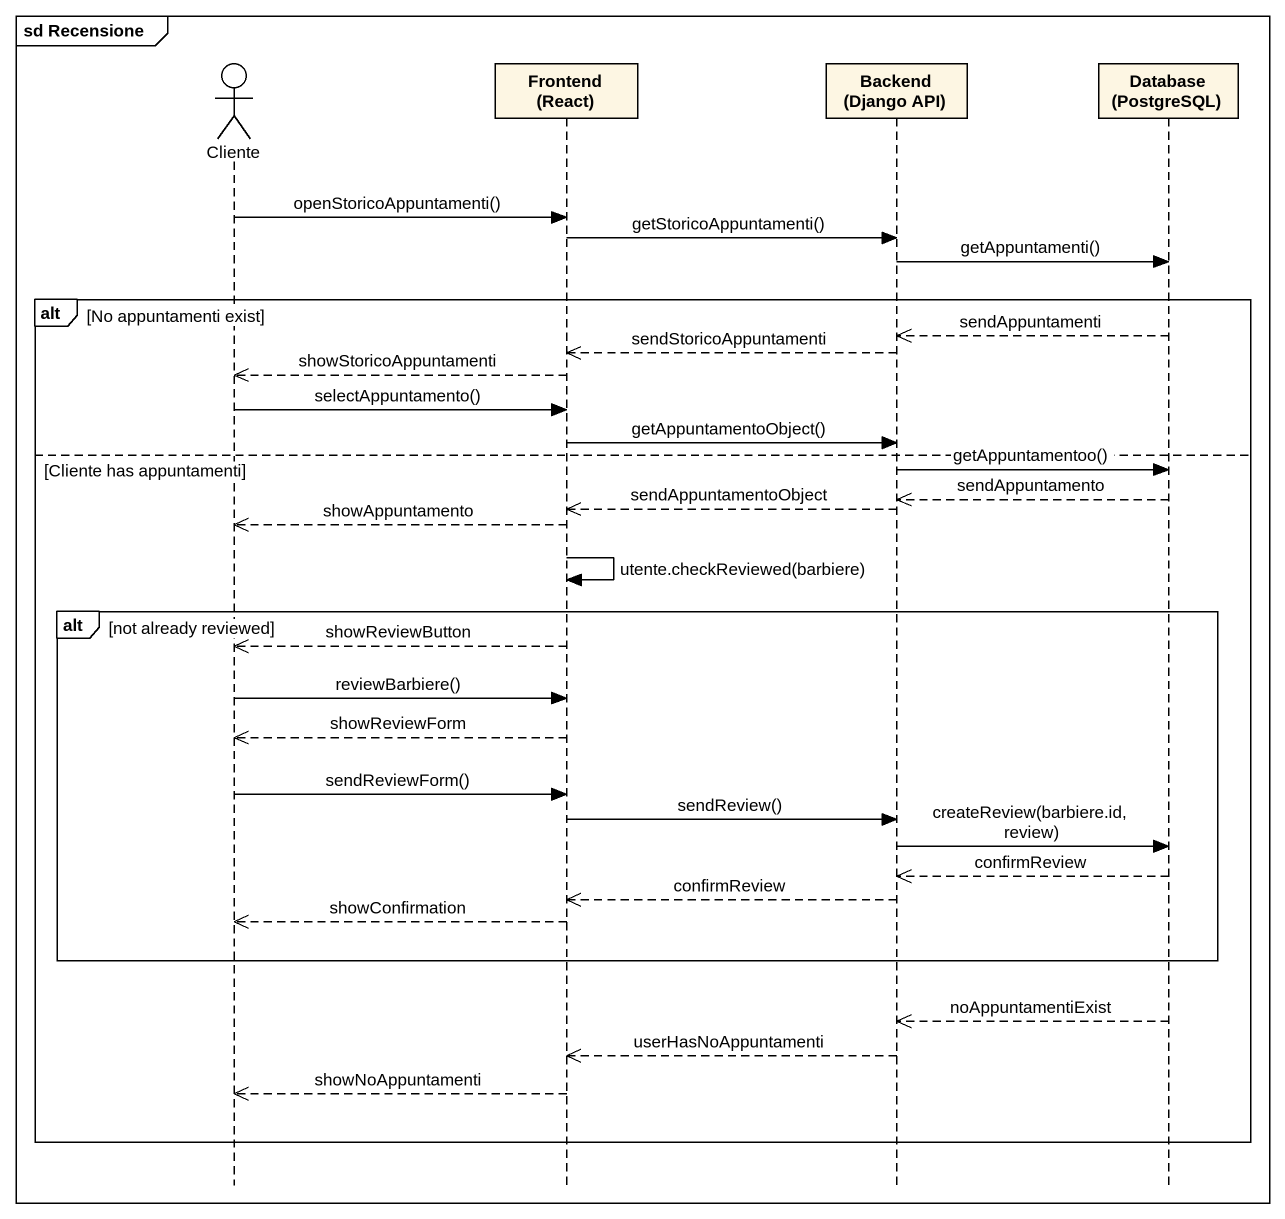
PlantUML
@startuml
mainframe sd Recensione
hide footbox
actor Cliente
participant "Frontend (React)" as Frontend_React
participant "Backend (Django API)" as Backend_Django_API
participant "Database (PostgreSQL)" as Database_PostgreSQL

Cliente -> Frontend_React : openStoricoAppuntamenti()
Frontend_React -> Backend_Django_API : getStoricoAppuntamenti()
Backend_Django_API -> Database_PostgreSQL : getAppuntamenti()
alt No appuntamenti exist
  Database_PostgreSQL -->> Backend_Django_API : sendAppuntamenti
  Backend_Django_API -->> Frontend_React : sendStoricoAppuntamenti
  Frontend_React -->> Cliente : showStoricoAppuntamenti
  Cliente -> Frontend_React : selectAppuntamento()
  Frontend_React -> Backend_Django_API : getAppuntamentoObject()
else Cliente has appuntamenti
  Backend_Django_API -> Database_PostgreSQL : getAppuntamentoo()
  Database_PostgreSQL -->> Backend_Django_API : sendAppuntamento
  Backend_Django_API -->> Frontend_React : sendAppuntamentoObject
  Frontend_React -->> Cliente : showAppuntamento
  Frontend_React -> Frontend_React : utente.checkReviewed(barbiere)
  alt not already reviewed
    Frontend_React -->> Cliente : showReviewButton
    Cliente -> Frontend_React : reviewBarbiere()
    Frontend_React -->> Cliente : showReviewForm
    Cliente -> Frontend_React : sendReviewForm()
    Frontend_React -> Backend_Django_API : sendReview()
    Backend_Django_API -> Database_PostgreSQL : createReview(barbiere.id, review)
    Database_PostgreSQL -->> Backend_Django_API : confirmReview
    Backend_Django_API -->> Frontend_React : confirmReview
    Frontend_React -->> Cliente : showConfirmation
  end
  Database_PostgreSQL -->> Backend_Django_API : noAppuntamentiExist
  Backend_Django_API -->> Frontend_React : userHasNoAppuntamenti
  Frontend_React -->> Cliente : showNoAppuntamenti
end
@enduml
